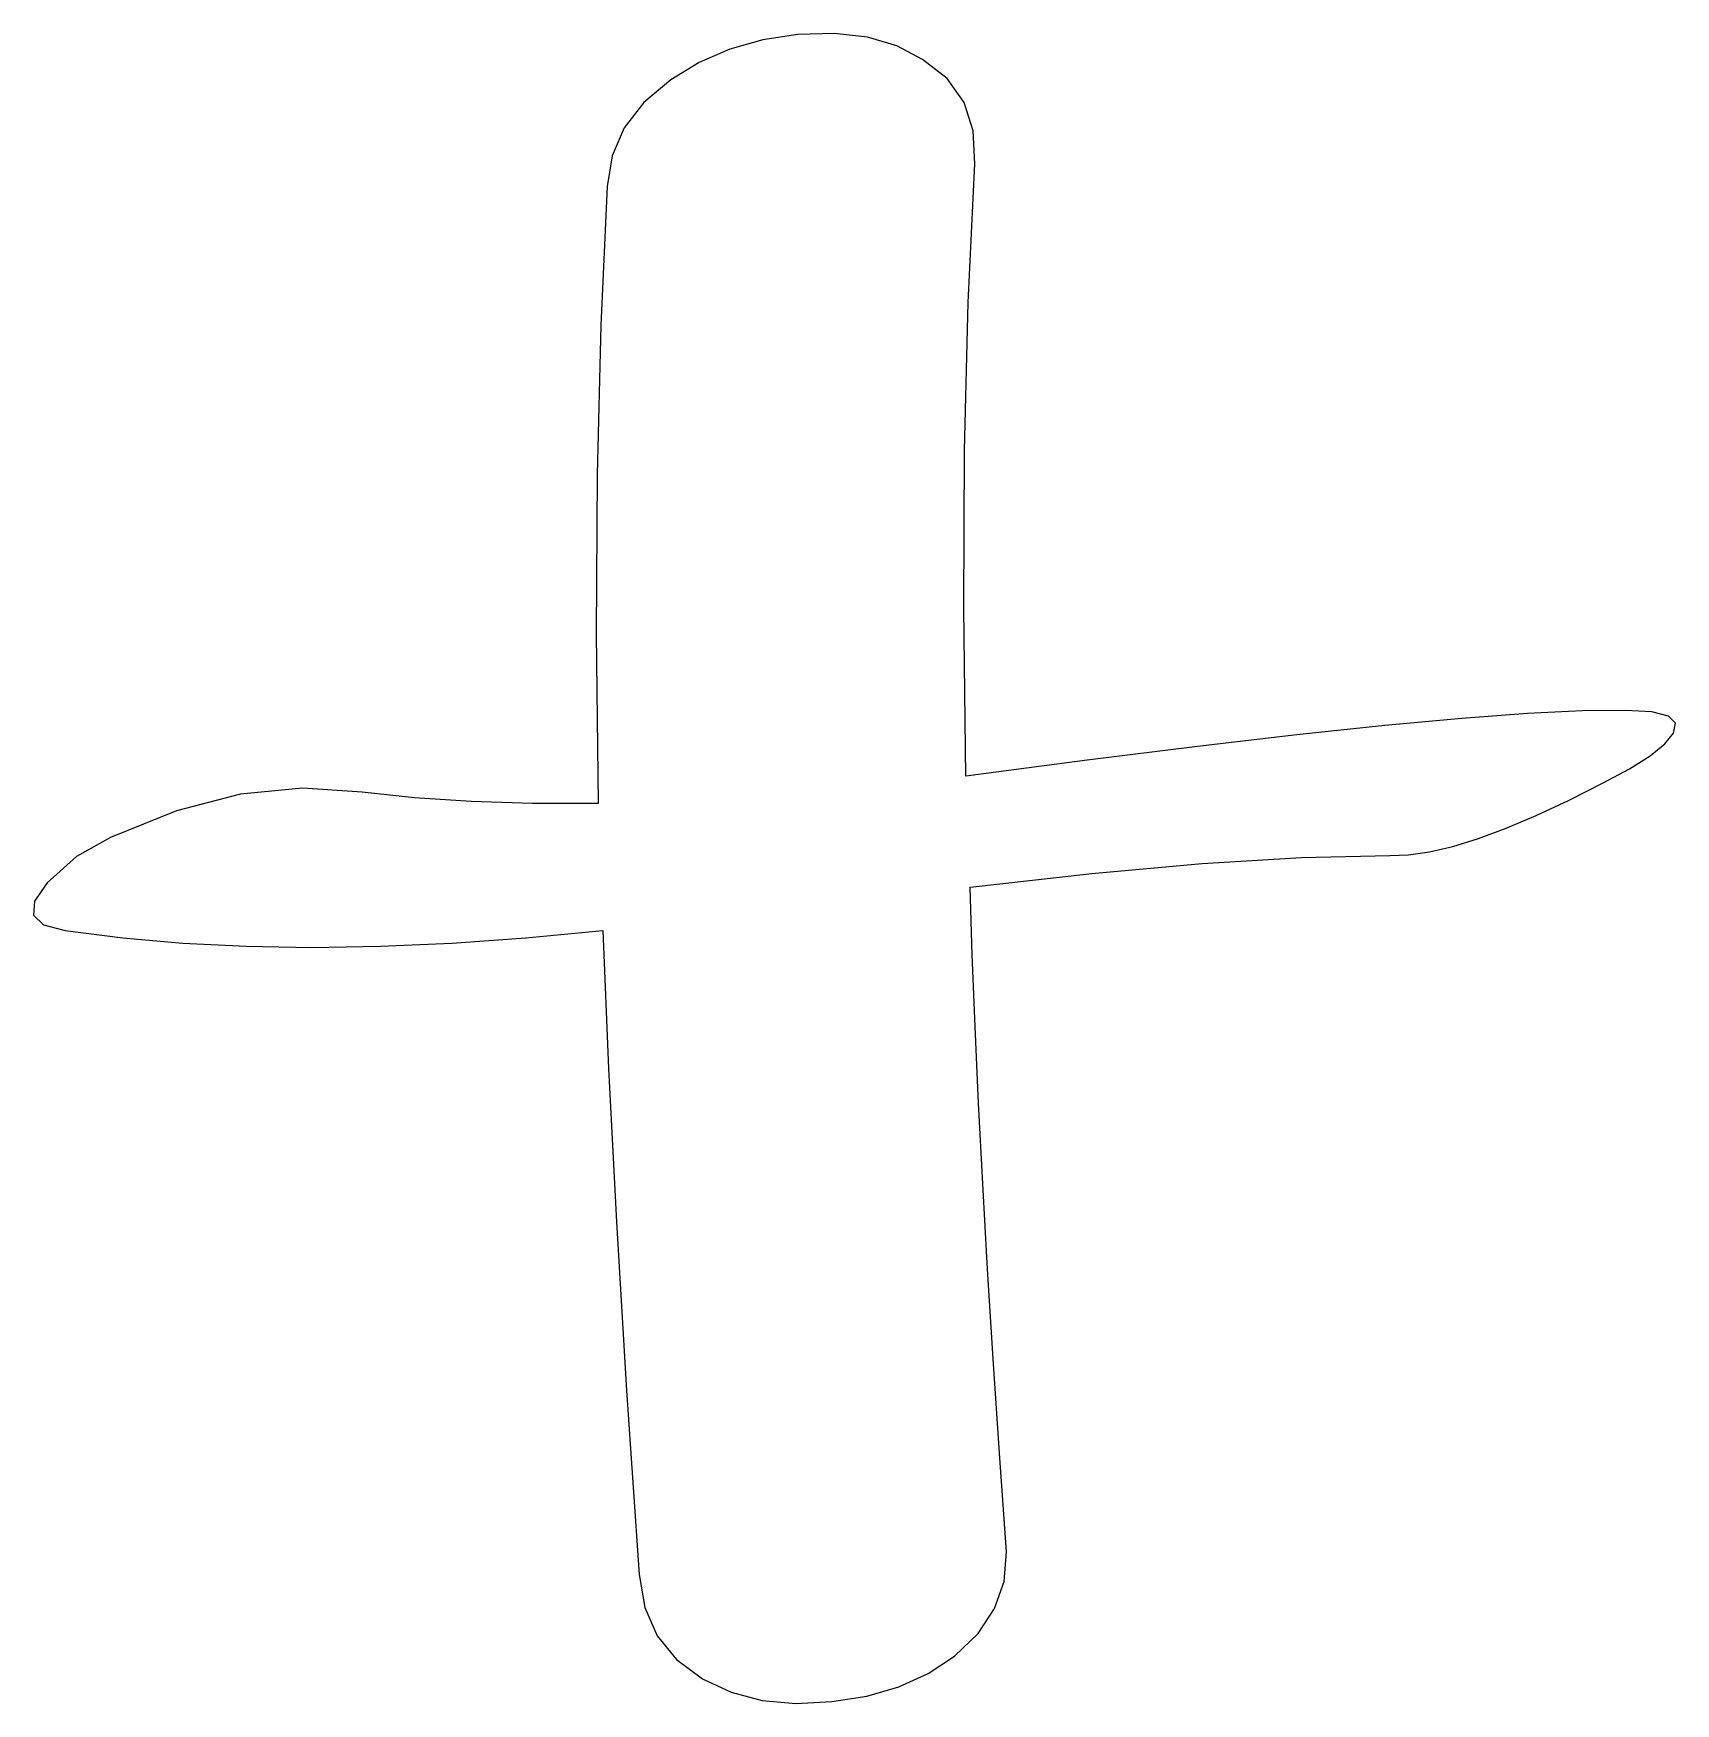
# Model space of a CAD drawing. Extents: x 1.3 to 11.3, y 3.3 to 13.5.
import ezdxf

# ---------------------------------------------------------------- set-up
doc = ezdxf.new("R2010")
doc.units = 0
doc.layers.get('0').update_dxf_attribs({"linetype": 'CONTINUOUS'})

msp = doc.modelspace()

# ---------------------------------------------------------------- linework, layer by layer
at = {"color": 0}
for p, q in [((5.72917, 13.4392), (5.52778, 13.3819)), ((5.94444, 13.4722), (5.72917, 13.4392)), ((6.16928, 13.4783), (5.94444, 13.4722)), ((6.37153, 13.4549), (6.16928, 13.4783)), ((6.55122, 13.4019), (6.37153, 13.4549)), ((6.70833, 13.3194), (6.55122, 13.4019)), ((5.34028, 13.3003), (5.16667, 13.1944)), ((5.52778, 13.3819), (5.34028, 13.3003)), ((6.85846, 13.2014), (6.70833, 13.3194)), ((5.16667, 13.1944), (5.00174, 13.0547)), ((6.96175, 13.0556), (6.85846, 13.2014)), ((5.00174, 13.0547), (4.88194, 12.8993)), ((7.01818, 12.882), (6.96175, 13.0556)), ((4.88194, 12.8993), (4.80729, 12.7283)), ((7.02778, 12.6806), (7.01818, 12.882)), ((4.80729, 12.7283), (4.77778, 12.5417)), ((6.98779, 11.8316), (7.02778, 12.6806)), ((4.77778, 12.5417), (4.73779, 11.691)), ((6.96522, 10.9236), (6.98779, 11.8316)), ((4.73779, 11.691), (4.71522, 10.7778)), ((6.96001, 9.9566), (6.96522, 10.9236)), ((4.71522, 10.7778), (4.71001, 9.80214)), ((6.97222, 8.93056), (6.96001, 9.9566)), ((4.71001, 9.80214), (4.72222, 8.76389)), ((10.4123, 9.31342), (10.0093, 9.28326)), ((10.7471, 9.33014), (10.4123, 9.31342)), ((11.0139, 9.33333), (10.7471, 9.33014)), ((11.1727, 9.32471), (11.0139, 9.33333)), ((11.2743, 9.29867), (11.1727, 9.32471)), ((9.53814, 9.23964), (8.99886, 9.18257)), ((10.0093, 9.28326), (9.53814, 9.23964)), ((11.3186, 9.25526), (11.2743, 9.29867)), ((11.3056, 9.19444), (11.3186, 9.25526)), ((8.39144, 9.11203), (7.71588, 9.02806)), ((8.99886, 9.18257), (8.39144, 9.11203)), ((11.1632, 9.05561), (11.2526, 9.12853)), ((11.2526, 9.12853), (11.3056, 9.19444)), ((7.71588, 9.02806), (6.97222, 8.93056)), ((11.0373, 8.97575), (11.1632, 9.05561)), ((10.875, 8.88889), (11.0373, 8.97575)), ((2.53119, 8.81944), (2.13971, 8.71881)), ((2.91054, 8.85764), (2.53119, 8.81944)), ((3.27778, 8.83333), (2.91054, 8.85764)), ((3.59717, 8.79775), (3.27778, 8.83333)), ((3.94439, 8.77431), (3.59717, 8.79775)), ((10.6632, 8.78168), (10.875, 8.88889)), ((2.13971, 8.71881), (1.73611, 8.55556)), ((4.31939, 8.76303), (3.94439, 8.77431)), ((4.72222, 8.76389), (4.31939, 8.76303)), ((10.4653, 8.68924), (10.6632, 8.78168)), ((10.1111, 8.54861), (10.2813, 8.61154)), ((10.2813, 8.61154), (10.4653, 8.68924)), ((1.73611, 8.55556), (1.52772, 8.4375)), ((9.8125, 8.46701), (9.95486, 8.50043)), ((9.95486, 8.50043), (10.1111, 8.54861)), ((1.52772, 8.4375), (1.34722, 8.27778)), ((7.74393, 8.33507), (8.42014, 8.39583)), ((8.42014, 8.39583), (9.02865, 8.43229)), ((9.02865, 8.43229), (9.56944, 8.44444)), ((9.56944, 8.44444), (9.68403, 8.44835)), ((9.68403, 8.44835), (9.8125, 8.46701)), ((7, 8.25), (7.74393, 8.33507)), ((1.34722, 8.27778), (1.27078, 8.16581)), ((7.01253, 7.83703), (7, 8.25)), ((1.27078, 8.16581), (1.26383, 8.07986)), ((1.26383, 8.07986), (1.32633, 8.01997)), ((1.32633, 8.01997), (1.45833, 7.98611)), ((1.45833, 7.98611), (1.81054, 7.94054)), ((4.27929, 7.94054), (4.75, 7.98611)), ((4.75, 7.98611), (4.78472, 7.14063)), ((1.81054, 7.94054), (2.17969, 7.90799)), ((2.17969, 7.90799), (2.56575, 7.88846)), ((2.56575, 7.88846), (2.96875, 7.88194)), ((2.96875, 7.88194), (3.38867, 7.88846)), ((3.38867, 7.88846), (3.82553, 7.90799)), ((3.82553, 7.90799), (4.27929, 7.94054)), ((7.02946, 7.39671), (7.01253, 7.83703)), ((7.05072, 6.92904), (7.02946, 7.39671)), ((4.78472, 7.14063), (4.83333, 6.20139)), ((7.07633, 6.43403), (7.05072, 6.92904)), ((7.10628, 5.91174), (7.07633, 6.43403)), ((4.83333, 6.20139), (4.89583, 5.16846)), ((7.14057, 5.36203), (7.10628, 5.91174)), ((7.17919, 4.785), (7.14057, 5.36203)), ((4.89583, 5.16846), (4.97222, 4.04167)), ((7.22222, 4.18056), (7.17919, 4.785)), ((7.20747, 4.00006), (7.22222, 4.18056)), ((4.97222, 4.04167), (5.00694, 3.84028)), ((7.14931, 3.83339), (7.20747, 4.00006)), ((5.00694, 3.84028), (5.08333, 3.66667)), ((7.04775, 3.68061), (7.14931, 3.83339)), ((5.08333, 3.66667), (5.20139, 3.52083)), ((6.90278, 3.54167), (7.04775, 3.68061)), ((5.20139, 3.52083), (5.36111, 3.40278)), ((6.74126, 3.43582), (6.90278, 3.54167)), ((5.36111, 3.40278), (5.5356, 3.32118)), ((6.56244, 3.35422), (6.74126, 3.43582)), ((5.5356, 3.32118), (5.72569, 3.27083)), ((6.15278, 3.26389), (6.36626, 3.29693)), ((6.36626, 3.29693), (6.56244, 3.35422)), ((5.72569, 3.27083), (5.93143, 3.25174)), ((5.93143, 3.25174), (6.15278, 3.26389))]:
    msp.add_line(p, q, dxfattribs=at)

doc.saveas('drawing.dxf')
